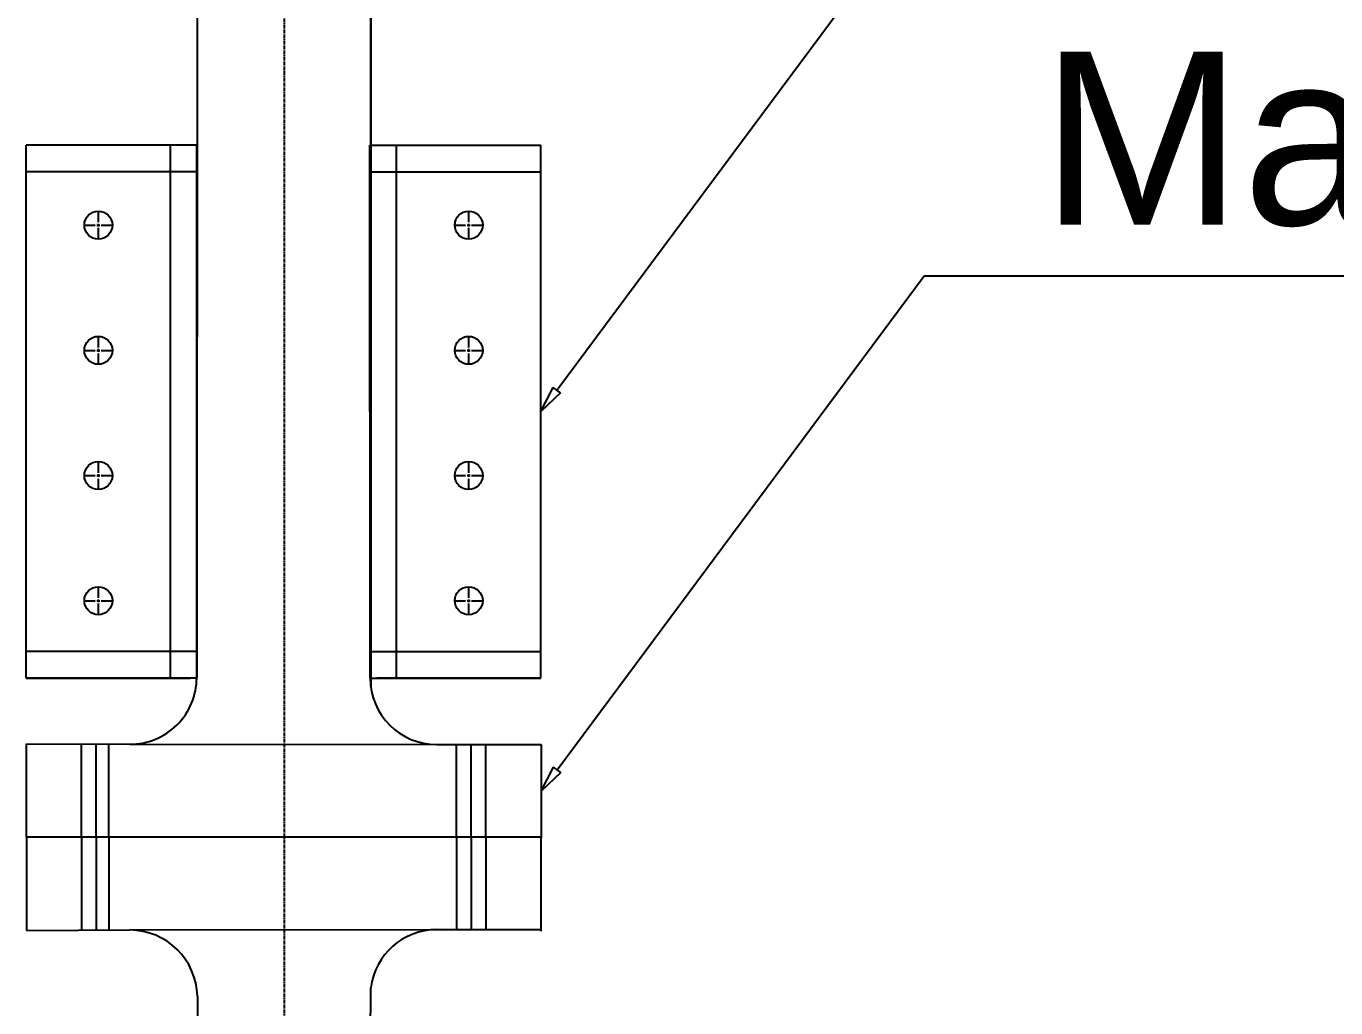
# Model space of a CAD drawing. Header units: millimetres. Extents: x 3739 to 12124, y 1417 to 5764.
# Drawn here: x 4753.9 to 5245.2, y 4133.3 to 4501.7 of the extents above; entities that cross this region are included whole.
import ezdxf
from ezdxf import colors
from ezdxf.entities.mleader import LeaderData, LeaderLine
from ezdxf.math import Vec2, Vec3

# ---------------------------------------------------------------- set-up
doc = ezdxf.new("R2010")
doc.units = ezdxf.units.MM
doc.header["$MEASUREMENT"] = 0
doc.linetypes.add('CENTER', pattern=[2, 1.25, -0.25, 0.25, -0.25])
doc.linetypes.add('CENTER2', pattern=[1.125, 0.75, -0.125, 0.125, -0.125])
doc.styles.get("Standard").update_dxf_attribs({"font": 'arial.ttf'})

# ---------------------------------------------------------------- blocks, each defined once
blk = doc.blocks.new('*U3')
at = {"color": 0, "linetype": 'CENTER2', "transparency": 16777216}
for p, q in [((0, 1.05), (0, 5.37)), ((-5.37, 0), (-1.05, 0)), ((1.05, 0), (5.37, 0)), ((0, -5.37), (0, -1.05))]:
    blk.add_line(p, q, dxfattribs=at)
at = {"color": 0, "linetype": 'Continuous', "transparency": 16777216}
for p, q in [((-0.525, 0), (0.525, 0)), ((0, -0.525), (0, 0.525))]:
    blk.add_line(p, q, dxfattribs=at)
blk = doc.blocks.new('*U4')
at = {"color": 0, "linetype": 'CENTER2', "transparency": 16777216}
for p, q in [((0, 1.05), (0, 5.37)), ((-5.37, 0), (-1.05, 0)), ((1.05, 0), (5.37, 0)), ((0, -5.37), (0, -1.05))]:
    blk.add_line(p, q, dxfattribs=at)
at = {"color": 0, "linetype": 'Continuous', "transparency": 16777216}
for p, q in [((-0.525, 0), (0.525, 0)), ((0, -0.525), (0, 0.525))]:
    blk.add_line(p, q, dxfattribs=at)
blk = doc.blocks.new('*U5')
at = {"color": 0, "linetype": 'CENTER2', "transparency": 16777216}
for p, q in [((0, 1.05), (0, 5.37)), ((-5.37, 0), (-1.05, 0)), ((1.05, 0), (5.37, 0)), ((0, -5.37), (0, -1.05))]:
    blk.add_line(p, q, dxfattribs=at)
at = {"color": 0, "linetype": 'Continuous', "transparency": 16777216}
for p, q in [((-0.525, 0), (0.525, 0)), ((0, -0.525), (0, 0.525))]:
    blk.add_line(p, q, dxfattribs=at)
blk = doc.blocks.new('*U6')
at = {"color": 0, "linetype": 'CENTER2', "transparency": 16777216}
for p, q in [((0, 1.05), (0, 5.37)), ((-5.37, 0), (-1.05, 0)), ((1.05, 0), (5.37, 0)), ((0, -5.37), (0, -1.05))]:
    blk.add_line(p, q, dxfattribs=at)
at = {"color": 0, "linetype": 'Continuous', "transparency": 16777216}
for p, q in [((-0.525, 0), (0.525, 0)), ((0, -0.525), (0, 0.525))]:
    blk.add_line(p, q, dxfattribs=at)
blk = doc.blocks.new('*U7')
at = {"color": 0, "linetype": 'CENTER2', "transparency": 16777216}
for p, q in [((0, 1.05), (0, 5.37)), ((-5.37, 0), (-1.05, 0)), ((1.05, 0), (5.37, 0)), ((0, -5.37), (0, -1.05))]:
    blk.add_line(p, q, dxfattribs=at)
at = {"color": 0, "linetype": 'Continuous', "transparency": 16777216}
for p, q in [((-0.525, 0), (0.525, 0)), ((0, -0.525), (0, 0.525))]:
    blk.add_line(p, q, dxfattribs=at)
blk = doc.blocks.new('*U8')
at = {"color": 0, "linetype": 'CENTER2', "transparency": 16777216}
for p, q in [((0, 1.05), (0, 5.37)), ((-5.37, 0), (-1.05, 0)), ((1.05, 0), (5.37, 0)), ((0, -5.37), (0, -1.05))]:
    blk.add_line(p, q, dxfattribs=at)
at = {"color": 0, "linetype": 'Continuous', "transparency": 16777216}
for p, q in [((-0.525, 0), (0.525, 0)), ((0, -0.525), (0, 0.525))]:
    blk.add_line(p, q, dxfattribs=at)
blk = doc.blocks.new('*U9')
at = {"color": 0, "linetype": 'CENTER2', "transparency": 16777216}
for p, q in [((0, 1.05), (0, 5.37)), ((-5.37, 0), (-1.05, 0)), ((1.05, 0), (5.37, 0)), ((0, -5.37), (0, -1.05))]:
    blk.add_line(p, q, dxfattribs=at)
at = {"color": 0, "linetype": 'Continuous', "transparency": 16777216}
for p, q in [((-0.525, 0), (0.525, 0)), ((0, -0.525), (0, 0.525))]:
    blk.add_line(p, q, dxfattribs=at)
blk = doc.blocks.new('*U10')
at = {"color": 0, "linetype": 'CENTER2', "transparency": 16777216}
for p, q in [((0, 1.05), (0, 5.37)), ((-5.37, 0), (-1.05, 0)), ((1.05, 0), (5.37, 0)), ((0, -5.37), (0, -1.05))]:
    blk.add_line(p, q, dxfattribs=at)
at = {"color": 0, "linetype": 'Continuous', "transparency": 16777216}
for p, q in [((-0.525, 0), (0.525, 0)), ((0, -0.525), (0, 0.525))]:
    blk.add_line(p, q, dxfattribs=at)
blk = doc.blocks.new('_ClosedBlank')
at = {"color": 0, "linetype": 'ByBlock', "lineweight": -2}
for p, q in [((-1, 0.167), (0, 0)), ((-1, 0.167), (-1, -0.167)), ((0, 0), (-1, -0.167))]:
    blk.add_line(p, q, dxfattribs=at)

msp = doc.modelspace()

# ---------------------------------------------------------------- linework, layer by layer
for p, q in [((4818.16004, 4682.78395), (4817.89135, 4257.19147)), ((4883.16004, 4682.44485), (4883.16004, 4254.11472)), ((4883.17998, 4682.45527), (4883.17998, 4253.95112)), ((4753.93678, 4257.05758), (4753.93678, 4457.05758)), ((4817.87675, 4457.05758), (4753.93678, 4457.05758)), ((4808.0957, 4257.05758), (4808.0957, 4457.05758)), ((4817.87675, 4457.05758), (4817.87675, 4256.33733)), ((4882.87675, 4457.05758), (4947.03567, 4457.05758)), ((4882.98622, 4257.05758), (4882.87675, 4457.05758)), ((4892.87675, 4257.05758), (4892.87675, 4457.05758)), ((4947.03567, 4257.05758), (4947.03567, 4457.05758)), ((4817.98622, 4447.05758), (4753.93678, 4447.05758)), ((4882.98622, 4447.05758), (4947.03567, 4447.05758)), ((4817.98622, 4267.05758), (4753.93678, 4267.05758)), ((4882.98622, 4267.05758), (4947.03567, 4267.05758)), ((4753.93678, 4257.05758), (4815.48622, 4257.05758)), ((4817.98622, 4257.05758), (4753.93678, 4257.05758)), ((4817.89135, 4257.05758), (4817.89135, 4257.09815)), ((4882.98622, 4257.05758), (4947.03567, 4257.05758)), ((4947.03567, 4257.05758), (4885.48622, 4257.05758)), ((4754.06085, 4197.33599), (4754.06085, 4232.33599)), ((4754.06085, 4232.33599), (4792.79819, 4232.19165)), ((4774.6575, 4197.33599), (4774.6575, 4232.05758)), ((4780.1575, 4197.33599), (4780.1575, 4232.05758)), ((4784.91539, 4197.33599), (4784.91539, 4232.05758)), ((4792.79819, 4232.19165), (4907.98622, 4232.05758)), ((4882.87675, 4232.05758), (4882.87675, 4232.0868)), ((4882.98622, 4232.05758), (4882.98622, 4232.08667)), ((4907.98622, 4232.05758), (4947.15974, 4232.05758)), ((4915.34414, 4197.33599), (4915.34414, 4232.05758)), ((4920.84414, 4197.33599), (4920.84414, 4232.05758)), ((4926.34414, 4197.33599), (4926.34414, 4232.05758)), ((4947.15974, 4232.05758), (4947.15974, 4197.05758)), ((4754.06085, 4197.33599), (4754.06085, 4162.33599)), ((4947.15974, 4197.33599), (4754.06085, 4197.33599)), ((4754.06085, 4197.33599), (4754.06085, 4162.33599)), ((4947.15974, 4197.33599), (4754.06085, 4197.33599)), ((4774.6575, 4197.33599), (4774.6575, 4162.61439)), ((4780.1575, 4197.33599), (4780.1575, 4162.61439)), ((4784.91539, 4197.33599), (4784.91539, 4162.61439)), ((4915.34414, 4197.33599), (4915.34414, 4162.61439)), ((4920.84414, 4197.33599), (4920.84414, 4162.61439)), ((4926.34414, 4197.33599), (4926.34414, 4162.61439)), ((4947.15974, 4162.05758), (4947.15974, 4197.05758)), ((4754.06085, 4162.33599), (4792.79819, 4162.48032)), ((4792.89135, 4162.4805), (4947.15974, 4162.61439)), ((4907.98622, 4162.61439), (4947.15974, 4162.61439)), ((4818.16004, 4137.62457), (4818.16004, 1952.92477)), ((4882.87675, 3961.07736), (4883.17998, 4140.72085))]:
    msp.add_line(p, q)
at = {"linetype": 'CENTER'}
msp.add_line((4850.69457, 4682.41045), (4850.69457, 1952.92477), dxfattribs=at)
msp.add_line((4850.69457, 4682.41045), (4850.69457, 1952.92477), dxfattribs=at)
for centre in [(4781.01624, 4427.05758), (4919.95621, 4427.05758), (4781.01624, 4380.05758), (4919.95621, 4380.05758), (4781.01624, 4333.05758), (4919.95621, 4333.05758), (4781.01624, 4286.05758), (4919.95621, 4286.05758)]:
    msp.add_circle(centre, 5.25)
for centre, radius, start, end in [((4792.89135, 4257.19147), 25, 269.7865112, 0), ((4907.98622, 4257.05758), 25, 180, 270), ((4792.69452, 4137.00755), 25.47299, 1.3880006, 89.7668087), ((4907.98622, 4137.61439), 25, 90, 172.8620669)]:
    msp.add_arc(centre, radius, start, end)

# ---------------------------------------------------------------- block references
at = {"linetype": 'CENTER2'}
for name, p in [('*U7', (4781.01624, 4427.05758)), ('*U3', (4919.95621, 4427.05758)), ('*U8', (4781.01624, 4380.05758)), ('*U4', (4919.95621, 4380.05758)), ('*U9', (4781.01624, 4333.05758)), ('*U5', (4919.95621, 4333.05758)), ('*U10', (4781.01624, 4286.05758)), ('*U6', (4919.95621, 4286.05758))]:
    msp.add_blockref(name, p, dxfattribs=at)

# ---------------------------------------------------------------- leaders
ml = msp.add_multileader_mtext('Standard')
ml.set_content('Jumping Clamp', color=256)
ml.set_leader_properties()
ml.set_arrow_properties(name='CLOSEDBLANK')
ml.build(insert=Vec2(0, 0))
ml.multileader.update_dxf_attribs({"text_left_attachment_type": 6, "dogleg_length": 0.36, "arrow_head_size": 10})
ctx = ml.context
ctx.base_point, ctx.char_height, ctx.arrow_head_size, ctx.landing_gap_size, ctx.plane_origin = Vec3(5125.8664, 4550.57481), 65, 10, 15, Vec3(5051.79761, 4487.70687)
ctx.left_attachment, ctx.text_align_type = 6, 1
notes = []
notes.append((ctx, [(0, (1, 1, 0), (5090.74893, 4550.57481), (1, 0), 35.11747, [(0, [(4947.03568, 4357.05757)], 0, [])])]))
ctx.mtext.insert, ctx.mtext.alignment, ctx.mtext.line_spacing_factor, ctx.mtext.flow_direction = Vec3(5453.25215, 4634.68464), 2, 0.8, 5
ml = msp.add_multileader_mtext('Standard')
ml.set_content('Main Coupling', color=256)
ml.set_leader_properties()
ml.set_arrow_properties(name='CLOSEDBLANK')
ml.build(insert=Vec2(0, 0))
ml.multileader.update_dxf_attribs({"text_left_attachment_type": 6, "dogleg_length": 0.36, "arrow_head_size": 10})
ctx = ml.context
ctx.base_point, ctx.char_height, ctx.arrow_head_size, ctx.landing_gap_size, ctx.plane_origin = Vec3(5125.99047, 4408.07482), 65, 10, 15, Vec3(5051.92168, 4345.20688)
ctx.left_attachment, ctx.text_align_type = 6, 1
notes.append((ctx, [(0, (1, 1, 0), (5090.873, 4408.07482), (1, 0), 35.11747, [(0, [(4947.15975, 4214.55758)], 0, [])])]))
ctx.mtext.insert, ctx.mtext.alignment, ctx.mtext.line_spacing_factor, ctx.mtext.flow_direction = Vec3(5424.82233, 4492.18464), 2, 0.8, 5
for ctx, leaders in notes:
    for number, flags, end, landing, length, lines in leaders:
        leader = LeaderData()
        leader.index, (leader.has_last_leader_line, leader.has_dogleg_vector, leader.attachment_direction) = number, flags
        leader.last_leader_point, leader.dogleg_vector, leader.dogleg_length = Vec3(end), Vec3(landing), length
        for number, points, colour, breaks in lines:
            line = LeaderLine()
            line.index, line.vertices, line.color, line.breaks = number, Vec3.list(points), colors.encode_raw_color(colour), breaks
            leader.lines.append(line)
        ctx.leaders.append(leader)

doc.saveas('drawing.dxf')
